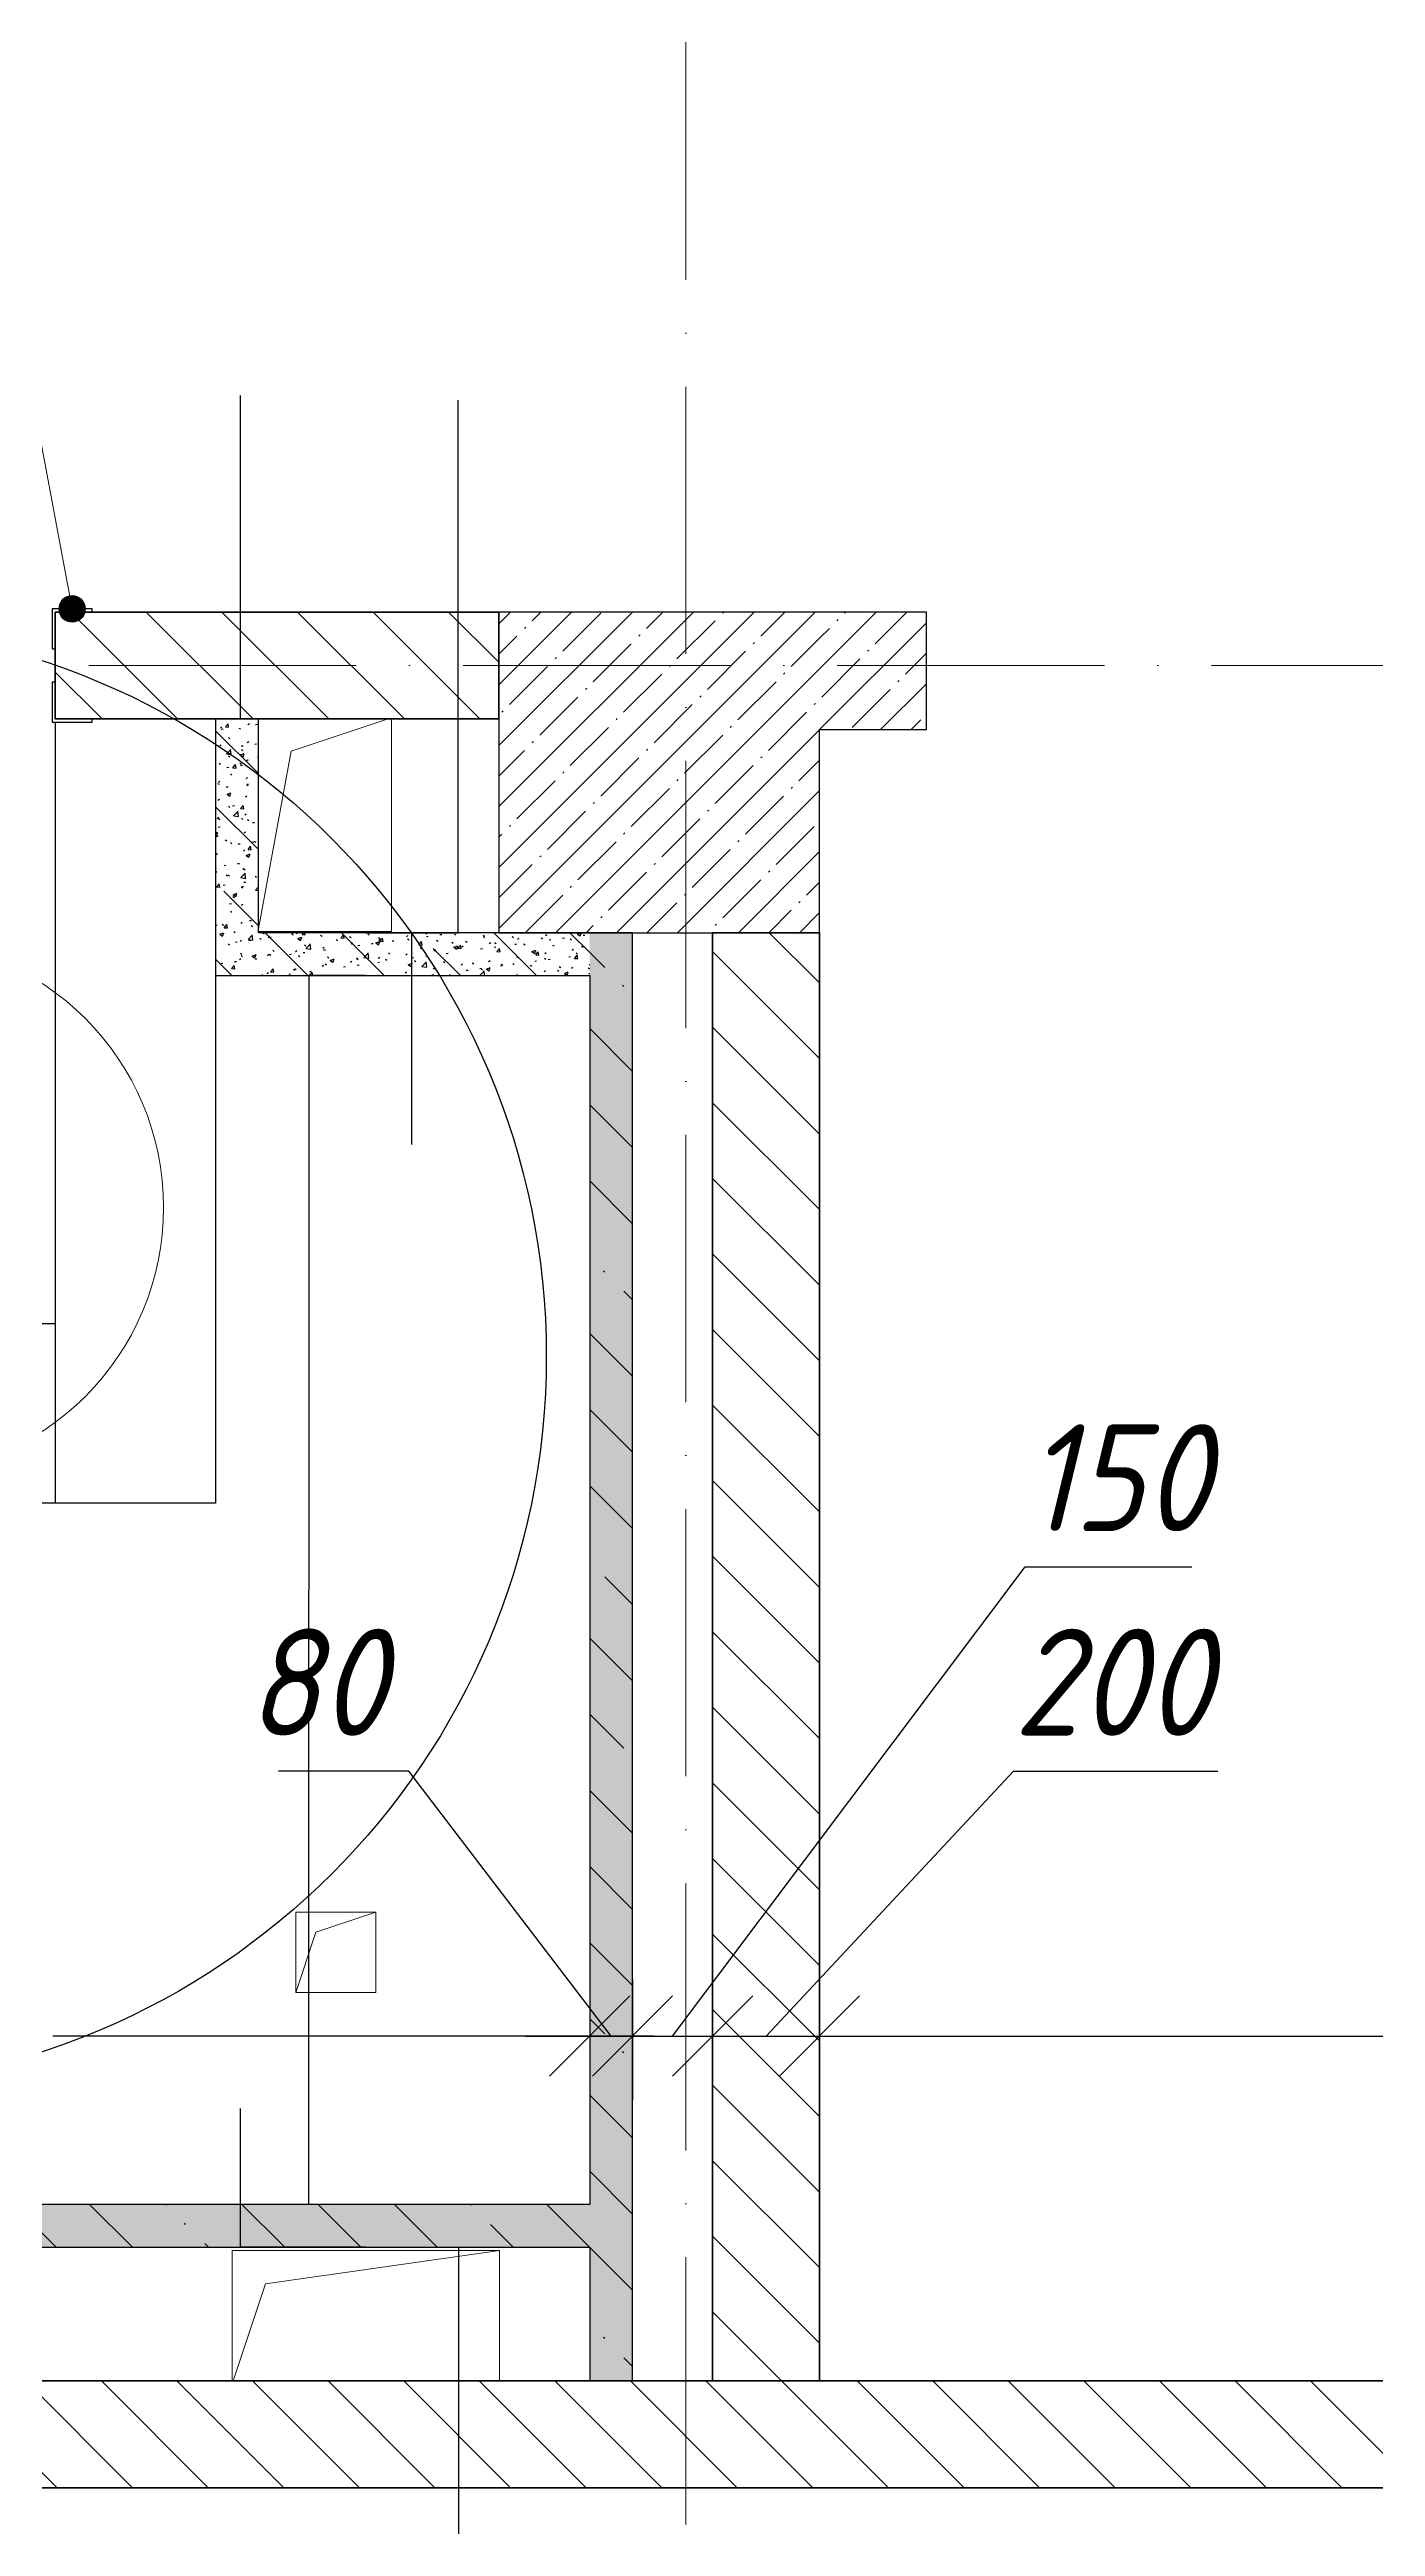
# Model space of a CAD drawing. Header units: millimetres. Extents: x 12986 to 523328, y -9759 to 30092.
# Drawn here: x 77816 to 80297, y 4318 to 8953 of the extents above; entities that cross this region are included whole.
import ezdxf

# ---------------------------------------------------------------- set-up
doc = ezdxf.new("R2010")
doc.units = ezdxf.units.MM
doc.linetypes.add('50_200_ШТРИХ_1Т_ш5_п1_п1_', pattern=[700, 500, -100, 0, -100])
for name, color, linetype, lineweight in [('0) ПГП', 1, 'Continuous', 30), ('2) Расчет', 1, 'Continuous', 30), ('5) Блок ячеистый', 160, 'Continuous', 60), ('A-ANNO-DIMS', 7, 'Continuous', 9), ('A-AREA-IDEN', 7, 'Continuous', 9), ('A-FLOR', 7, 'Continuous', 9), ('A-GENM', 7, 'Continuous', 9), ('A-GENM-1', 7, 'Continuous', 25), ('A-GENM-IDEN', 7, 'Continuous', 9), ('A-WALL-1', 7, 'Continuous', 25), ('A-WALL-PATT-1', 7, 'Continuous', 5), ('S-COLS-1', 7, 'Continuous', 5), ('S-COLS-2', 7, 'Continuous', 25), ('Оси-2', 7, '50_200_ШТРИХ_1Т_ш5_п1_п1_', 9)]:
    doc.layers.add(name, color=color, linetype=linetype, lineweight=lineweight)
doc.layers.add('0)Допникки кружки', color=7, linetype='Continuous', plot=False)
doc.layers.add('A-WALL-2', color=7, linetype='Continuous', lineweight=13, true_color=0x000000)
doc.layers.add('A-WALL-9', color=7, linetype='Continuous', lineweight=5, true_color=0x0070df)
doc.styles.add('ISOCPEUR_I_3', font='isocpeui.ttf', dxfattribs={"width": 0.9, "height": 200})
doc.dimstyles.new('ISO-2_0_0_9К_СРЕДНИЙ_1', dxfattribs={"dimscale": 304.8, "dimtxt": 199.196235, "dimasz": 0.492126, "dimexe": 0.393701, "dimexo": 0, "dimgap": 0, "dimtad": 1, "dimdec": 0, "dimzin": 0, "dimdsep": 46, "dimtxsty": 'ISOCPEUR_I_3', "dimblk1": 'OBLIQUE', "dimblk2": 'OBLIQUE', "dimsah": 1, "dimcen": 0.09, "dimdle": 0.393701, "dimazin": 0, "dimtfac": 1, "dimtdec": 4, "dimtix": 1, "dimtmove": 2, "dimatfit": 3, "dimfxl": 1, "dimtvp": 1, "dimtolj": 1, "dimtzin": 0, "dimarcsym": 2})
doc.dimstyles.new('ISO-2_0_0_9К_СРЕДНИЙ_6', dxfattribs={"dimscale": 304.8, "dimtxt": 199.196235, "dimasz": 0.492126, "dimexe": 0.393701, "dimexo": 0, "dimgap": 0, "dimtad": 1, "dimdec": 0, "dimzin": 0, "dimdsep": 46, "dimtxsty": 'ISOCPEUR_I_3', "dimblk1": 'OBLIQUE', "dimblk2": 'OBLIQUE', "dimsah": 1, "dimcen": 0.09, "dimdle": 0.393701, "dimazin": 0, "dimtfac": 1, "dimtdec": 4, "dimtix": 1, "dimtmove": 1, "dimatfit": 3, "dimfxl": 1, "dimtvp": 1, "dimtolj": 1, "dimtzin": 0, "dimarcsym": 2})
doc.dimstyles.new('ISO-2_0_0_9К_СРЕДНИЙ_7', dxfattribs={"dimscale": 304.8, "dimtxt": 199.196235, "dimasz": 0.492126, "dimexe": 0.393701, "dimexo": 0, "dimgap": 0, "dimtad": 1, "dimdec": 0, "dimzin": 0, "dimdsep": 46, "dimtxsty": 'ISOCPEUR_I_3', "dimblk1": 'OBLIQUE', "dimblk2": 'OBLIQUE', "dimsah": 1, "dimcen": 0.09, "dimdle": 0.393701, "dimazin": 0, "dimtfac": 1, "dimtdec": 4, "dimtix": 1, "dimtmove": 0, "dimatfit": 3, "dimfxl": 1, "dimtvp": 1, "dimtolj": 1, "dimtzin": 0, "dimarcsym": 2})
doc.dimstyles.get("Standard").update_dxf_attribs({"dimtxt": 0.18, "dimasz": 0.18, "dimexe": 0.18, "dimexo": 0.0625, "dimgap": 0.09, "dimtad": 0, "dimtih": 1, "dimtoh": 1, "dimdec": 4, "dimzin": 0, "dimdsep": 46, "dimtxsty": 'Standard', "dimcen": 0.09, "dimadec": 0, "dimazin": 0, "dimtfac": 1, "dimtdec": 4, "dimtofl": 0, "dimtmove": 0, "dimatfit": 3, "dimfxl": 1, "dimtolj": 1, "dimtzin": 0, "dimarcsym": 0})
pattern_1 = [(135, (61996.89, 0), (-70.7107, -70.7107), [])]
pattern_2 = [(50, (61996.893, 0), (72.87376, -6.37607), [7.62, -83.82]), (355, (61996.89, 0), (-14.097, 76.42244), [6.096, -67.056]), (100.451, (62002.966, -0.53), (58.77696, 70.04687), [6.476, -71.236]), (46.184, (61996.89, 20.32), (108.4314, -16.81745), [11.43, -125.73]), (96.636, (62005.93, 18.92), (94.961, 98.9709), [9.714, -106.854]), (351.184, (61996.89, 20.32), (94.9623, 98.9702), [9.144, -100.584]), (21, (62007.053, 15.24), (60.64565, -40.90654), [7.62, -83.82]), (326, (62007.05, 15.24), (24.72083, 73.67493), [6.096, -67.056]), (71.451, (62012.11, 11.83), (85.3669, 32.76874), [6.476, -71.236]), (37.5, (61996.893, 0), (1.235525, 33.822432), [3.353, -62.89, 3.353, -64.719, -67.31]), (37.5, (61996.893, 0), (1.235525, 33.822432), [-134.315, 3.353, -63.957]), (7.5, (61996.893, 0), (26.728146, 40.07255), [3.353, -35.458, 3.353, -61.366, -25.654]), (7.5, (61996.893, 0), (26.728146, 40.07255), [-103.53, 3.353, -22.301]), (327.5, (61974.236, 0), (54.236318, -2.292117), [3.353, -22.047, 3.353, -75.895, -105.156]), (327.5, (61974.236, 0), (54.236318, -2.292117), [-104.648, 3.353, -101.803]), (317.5, (61964.076, 0), (59.25158, 10.17014), [3.353, -29.667, 3.353, -49.276, -74.676]), (317.5, (61964.076, 0), (59.25158, 10.17014), [-85.649, 3.353, -71.323])]
pattern_3 = [(135, (61996.9, 0), (-142.5612, -142.5612), []), (135, (62139.46, 0), (-142.5612, -142.5612), [252.016, -50.403, 3.353, -47.05])]
pattern_4 = [(45, (61996.89, 0), (-57.02463, 57.02463), []), (45, (62053.92, 0), (-57.02463, 57.02463), [100.806, -20.161, 3.353, -16.808])]

# ---------------------------------------------------------------- blocks, each defined once
blk = doc.blocks.new('AR_Отверстие прямоугольное _в плите_ - AR_Отверстие прямоугольное _в плите_-V42-АР1_Кладочный план 1 этажа')
at = {"layer": 'A-GENM'}
for p, q in [((250, 125), (-250, 125)), ((-250, 125), (-250, -119)), ((-187.5, 62.5), (250, 125)), ((250, -119), (250, 125)), ((-248, -119), (-187.5, 62.5))]:
    blk.add_line(p, q, dxfattribs=at)
blk = doc.blocks.new('AR_Отверстие прямоугольное _в плите_ - AR_Отверстие прямоугольное _в плите_-24438805-АР1_Кладочный план 1 этажа')
at = {"layer": 'A-GENM'}
for p, q in [((-62.5, 137.5), (119, 198)), ((125, -200), (125, 198)), ((-124, -194.6), (-62.5, 137.5)), ((-124, -200), (125, -200))]:
    blk.add_line(p, q, dxfattribs=at)
blk = doc.blocks.new('AR_Отверстие прямоугольное _в плите_ - AR_Отверстие прямоугольное _в плите_-24439360-АР1_Кладочный план 1 этажа')
at = {"layer": 'A-GENM'}
for p, q in [((75, 75), (-75, 75)), ((-75, 75), (-75, -75)), ((-37.5, 37.5), (75, 75)), ((75, -75), (75, 75)), ((-75, -75), (-37.5, 37.5)), ((-75, -75), (75, -75))]:
    blk.add_line(p, q, dxfattribs=at)
blk = doc.blocks.new('Фахверк_СКБ_Уголок - Ф-14_200х4010 h _потолок _3_880_-26977327-АР1_Кладочный план 1 этажа')
at = {"layer": 'A-GENM-1'}
for p, q in [((200, 156), (125, 156)), ((125, 156), (125, 81)), ((131, 81), (131, 150)), ((131, 150), (200, 150)), ((200, 150), (200, 156)), ((125, 81), (131, 81)), ((131, 19), (125, 19)), ((125, 19), (125, -56)), ((131, -50), (131, 19)), ((125, -56), (200, -56)), ((200, -50), (131, -50)), ((200, -56), (200, -50))]:
    blk.add_line(p, q, dxfattribs=at)
blk = doc.blocks.new('DIMBLOCK100-АР1_Кладочный план 1 этажа')
at = {"layer": 'A-ANNO-DIMS', "color": 0, "lineweight": -2, "transparency": 16777216}
for p, q in [((76726.9, 7699.9), (76726.9, 6568.1)), ((77826.9, 7691.9), (77826.9, 6568.1)), ((76727.1, 6568.3), (77276.2, 6568.3)), ((77826.7, 6568.3), (77277.6, 6568.3))]:
    blk.add_line(p, q, dxfattribs=at)
at = {"layer": 'A-ANNO-DIMS', "color": 0, "transparency": 16777216}
for points in [[(76727.1, 6568.3), (76727.1, 6568.2), (76726.9, 6568.3)], [(77826.7, 6568.3), (77826.7, 6568.2), (77826.9, 6568.3)]]:
    blk.add_solid(points, dxfattribs=at)
at = {"layer": 'Defpoints', "color": 0, "transparency": 16777216}
for p in [(76726.9, 7700), (77826.9, 7692), (77826.9, 6568.3)]:
    blk.add_point(p, dxfattribs=at)
at = {"layer": 'A-ANNO-DIMS', "color": 0, "transparency": 16777216, "insert": (77276.9, 6568.3), "char_height": 0.18, "width": 514.846, "attachment_point": 5}
blk.add_mtext('\\A1;1100.0000', dxfattribs=at)
blk = doc.blocks.new('DIMBLOCK101-АР1_Кладочный план 1 этажа')
at = {"layer": 'A-ANNO-DIMS', "color": 0, "lineweight": -2, "transparency": 16777216}
for p, q in [((77826.9, 7691.9), (77826.9, 6232.2)), ((78126.9, 7219.9), (78126.9, 6232.2)), ((77826.9, 6232.4), (77673.9, 6232.4)), ((78126.7, 6232.4), (77827.1, 6232.4))]:
    blk.add_line(p, q, dxfattribs=at)
at = {"layer": 'A-ANNO-DIMS', "color": 0, "transparency": 16777216}
for points in [[(77827.1, 6232.4), (77827.1, 6232.3), (77826.9, 6232.4)], [(78126.7, 6232.4), (78126.7, 6232.3), (78126.9, 6232.4)]]:
    blk.add_solid(points, dxfattribs=at)
at = {"layer": 'Defpoints', "color": 0, "transparency": 16777216}
for p in [(77826.9, 7692), (78126.9, 7220), (78126.9, 6232.4)]:
    blk.add_point(p, dxfattribs=at)
at = {"layer": 'A-ANNO-DIMS', "color": 0, "transparency": 16777216, "insert": (77445.8, 6232.5), "char_height": 0.18, "width": 455.087, "attachment_point": 1, "line_spacing_factor": 1.149209}
blk.add_mtext('\\A1;300.0000', dxfattribs=at)
blk = doc.blocks.new('DIMBLOCK114-АР1_Кладочный план 1 этажа')
at = {"layer": 'A-ANNO-DIMS', "color": 0, "lineweight": -2, "transparency": 16777216}
for p, q in [((78173.2, 7900), (78173.2, 8305.5)), ((78173.2, 8305.5), (78173.4, 8305.5)), ((78451.8, 7900), (78173, 7900)), ((78173.2, 7700.2), (78173.2, 7899.8)), ((78451.8, 7700), (78173, 7700))]:
    blk.add_line(p, q, dxfattribs=at)
at = {"layer": 'A-ANNO-DIMS', "color": 0, "transparency": 16777216}
for points in [[(78173.1, 7899.8), (78173.2, 7899.8), (78173.2, 7900)], [(78173.1, 7700.2), (78173.2, 7700.2), (78173.2, 7700)]]:
    blk.add_solid(points, dxfattribs=at)
at = {"layer": 'Defpoints', "color": 0, "transparency": 16777216}
for p in [(78451.9, 7900), (78173.2, 7700), (78451.9, 7700)]:
    blk.add_point(p, dxfattribs=at)
at = {"layer": 'A-ANNO-DIMS', "color": 0, "transparency": 16777216, "insert": (78173.4, 8078), "char_height": 0.18, "width": 455.087, "attachment_point": 1, "rotation": 90, "line_spacing_factor": 1.149209}
blk.add_mtext('\\A1;200.0000', dxfattribs=at)
blk = doc.blocks.new('DIMBLOCK115-АР1_Кладочный план 1 этажа')
at = {"layer": 'A-ANNO-DIMS', "color": 0, "lineweight": -2, "transparency": 16777216}
for p, q in [((78580.8, 7700), (78580.8, 8296.3)), ((78580.8, 8296.3), (78581, 8296.3)), ((78451.9, 7700), (78581, 7700)), ((78580.8, 7300.2), (78580.8, 7699.8)), ((78407.7, 7300), (78581, 7300))]:
    blk.add_line(p, q, dxfattribs=at)
at = {"layer": 'A-ANNO-DIMS', "color": 0, "transparency": 16777216}
for points in [[(78580.8, 7699.8), (78580.9, 7699.8), (78580.8, 7700)], [(78580.8, 7300.2), (78580.9, 7300.2), (78580.8, 7300)]]:
    blk.add_solid(points, dxfattribs=at)
at = {"layer": 'Defpoints', "color": 0, "transparency": 16777216}
for p in [(78451.9, 7700), (78407.6, 7300), (78580.8, 7300)]:
    blk.add_point(p, dxfattribs=at)
at = {"layer": 'A-ANNO-DIMS', "color": 0, "transparency": 16777216, "insert": (78581.1, 8059.6), "char_height": 0.18, "width": 473.474, "attachment_point": 1, "rotation": 90, "line_spacing_factor": 1.149209}
blk.add_mtext('\\A1;400.0000', dxfattribs=at)
blk = doc.blocks.new('DIMBLOCK116-АР1_Кладочный план 1 этажа')
at = {"layer": 'A-ANNO-DIMS', "color": 0, "lineweight": -2, "transparency": 16777216}
for p, q in [((78407.7, 7300), (78493.9, 7300)), ((78493.7, 7299.8), (78493.7, 7220.2)), ((78407.7, 7220), (78493.9, 7220)), ((78493.7, 7220), (78493.7, 6903.8)), ((78493.7, 6903.8), (78493.5, 6903.8))]:
    blk.add_line(p, q, dxfattribs=at)
at = {"layer": 'A-ANNO-DIMS', "color": 0, "transparency": 16777216}
for points in [[(78493.7, 7299.8), (78493.7, 7299.8), (78493.7, 7300)], [(78493.7, 7220.2), (78493.7, 7220.2), (78493.7, 7220)]]:
    blk.add_solid(points, dxfattribs=at)
at = {"layer": 'Defpoints', "color": 0, "transparency": 16777216}
for p in [(78407.6, 7300), (78407.6, 7220), (78493.7, 7220)]:
    blk.add_point(p, dxfattribs=at)
at = {"layer": 'A-ANNO-DIMS', "color": 0, "transparency": 16777216, "insert": (78493.2, 6752.1), "char_height": 0.18, "width": 303.391, "attachment_point": 1, "rotation": 90, "line_spacing_factor": 1.149209}
blk.add_mtext('\\A1;80.0000', dxfattribs=at)
blk = doc.blocks.new('DIMBLOCK117-АР1_Кладочный план 1 этажа')
at = {"layer": 'A-ANNO-DIMS', "color": 0, "lineweight": -2, "transparency": 16777216}
for p, q in [((78407.5, 7220), (78301.3, 7220)), ((78301.5, 7219.8), (78301.5, 6070.2)), ((78301.5, 4920.2), (78301.5, 6069.8)), ((78407.5, 4920), (78301.3, 4920))]:
    blk.add_line(p, q, dxfattribs=at)
at = {"layer": 'A-ANNO-DIMS', "color": 0, "transparency": 16777216}
for points in [[(78301.5, 7219.8), (78301.6, 7219.8), (78301.5, 7220)], [(78301.5, 4920.2), (78301.6, 4920.2), (78301.5, 4920)]]:
    blk.add_solid(points, dxfattribs=at)
at = {"layer": 'Defpoints', "color": 0, "transparency": 16777216}
for p in [(78407.6, 7220), (78301.5, 4920), (78407.6, 4920)]:
    blk.add_point(p, dxfattribs=at)
at = {"layer": 'A-ANNO-DIMS', "color": 0, "transparency": 16777216, "insert": (78301.5, 6070), "char_height": 0.18, "width": 606.782, "attachment_point": 5}
blk.add_mtext('\\A1;2300.0000', dxfattribs=at)
blk = doc.blocks.new('DIMBLOCK118-АР1_Кладочный план 1 этажа')
at = {"layer": 'A-ANNO-DIMS', "color": 0, "lineweight": -2, "transparency": 16777216}
for p, q in [((78173.2, 4920), (78173.2, 5099.6)), ((78173.2, 5099.6), (78173.4, 5099.6)), ((78407.5, 4920), (78173, 4920)), ((78173.2, 4840.2), (78173.2, 4919.8)), ((78407.5, 4840), (78173, 4840))]:
    blk.add_line(p, q, dxfattribs=at)
at = {"layer": 'A-ANNO-DIMS', "color": 0, "transparency": 16777216}
for points in [[(78173.1, 4919.8), (78173.2, 4919.8), (78173.2, 4920)], [(78173.1, 4840.2), (78173.2, 4840.2), (78173.2, 4840)]]:
    blk.add_solid(points, dxfattribs=at)
at = {"layer": 'Defpoints', "color": 0, "transparency": 16777216}
for p in [(78407.6, 4920), (78173.2, 4840), (78407.6, 4840)]:
    blk.add_point(p, dxfattribs=at)
at = {"layer": 'A-ANNO-DIMS', "color": 0, "transparency": 16777216, "insert": (78173.4, 4947.9), "char_height": 0.18, "width": 303.391, "attachment_point": 1, "rotation": 90, "line_spacing_factor": 1.149209}
blk.add_mtext('\\A1;80.0000', dxfattribs=at)
blk = doc.blocks.new('DIMBLOCK119-АР1_Кладочный план 1 этажа')
at = {"layer": 'A-ANNO-DIMS', "color": 0, "lineweight": -2, "transparency": 16777216}
for p, q in [((78407.7, 4840), (78581.8, 4840)), ((78581.6, 4839.8), (78581.6, 4590.2)), ((78407.7, 4590), (78581.8, 4590)), ((78581.6, 4590), (78581.6, 4108.6)), ((78581.6, 4108.6), (78581.4, 4108.6))]:
    blk.add_line(p, q, dxfattribs=at)
at = {"layer": 'A-ANNO-DIMS', "color": 0, "transparency": 16777216}
for points in [[(78581.6, 4839.8), (78581.6, 4839.8), (78581.6, 4840)], [(78581.6, 4590.2), (78581.6, 4590.2), (78581.6, 4590)]]:
    blk.add_solid(points, dxfattribs=at)
at = {"layer": 'Defpoints', "color": 0, "transparency": 16777216}
for p in [(78407.6, 4840), (78407.6, 4590), (78581.6, 4590)]:
    blk.add_point(p, dxfattribs=at)
at = {"layer": 'A-ANNO-DIMS', "color": 0, "transparency": 16777216, "insert": (78581.1, 3881.1), "char_height": 0.18, "width": 455.087, "attachment_point": 1, "rotation": 90, "line_spacing_factor": 1.149209}
blk.add_mtext('\\A1;250.0000', dxfattribs=at)
blk = doc.blocks.new('_Oblique')
at = {"color": 0, "linetype": 'ByBlock', "lineweight": -2}
blk.add_line((-0.5, -0.5), (0.5, 0.5), dxfattribs=at)
blk = doc.blocks.new('DIMBLOCK726-АР1_Кладочный план 1 этажа')
at = {"layer": 'A-ANNO-DIMS', "color": 0, "lineweight": -2, "transparency": 16777216}
for p, q in [((76576.9, 5341.4), (76576.9, 5115.3)), ((78826.9, 5341.4), (78826.9, 5115.3)), ((76456.9, 5235.3), (77309.5, 5235.3)), ((78946.9, 5235.3), (77822.4, 5235.3))]:
    blk.add_line(p, q, dxfattribs=at)
at = {"layer": 'Defpoints', "color": 0, "transparency": 16777216}
for p in [(76576.9, 5341.4), (78826.9, 5341.4), (78826.9, 5235.3)]:
    blk.add_point(p, dxfattribs=at)
at = {"layer": 'A-ANNO-DIMS', "color": 0, "lineweight": -2, "transparency": 16777216, "xscale": 150, "yscale": 150, "zscale": 150, "rotation": 180}
blk.add_blockref('_Oblique', (76576.9, 5235.3), dxfattribs=at)
at = {"layer": 'A-ANNO-DIMS', "color": 0, "lineweight": -2, "transparency": 16777216, "xscale": 150, "yscale": 150, "zscale": 150}
blk.add_blockref('_Oblique', (78826.9, 5235.3), dxfattribs=at)
at = {"layer": 'A-ANNO-DIMS', "color": 0, "transparency": 16777216, "insert": (77262.5, 5496.6), "char_height": 200, "width": 606.782, "attachment_point": 1, "line_spacing_factor": 1.149209, "style": 'ISOCPEUR_I_3'}
blk.add_mtext('\\A1;2250', dxfattribs=at)
blk = doc.blocks.new('DIMBLOCK727-АР1_Кладочный план 1 этажа')
at = {"layer": 'A-ANNO-DIMS', "color": 0, "lineweight": -2, "transparency": 16777216}
for p, q in [((78488.5, 5730.7), (78244.7, 5730.7)), ((78866.9, 5235.3), (78488.5, 5730.7)), ((78826.9, 5341.4), (78826.9, 5115.3)), ((78906.9, 5341.4), (78906.9, 5115.3)), ((78706.9, 5235.3), (79026.9, 5235.3))]:
    blk.add_line(p, q, dxfattribs=at)
at = {"layer": 'Defpoints', "color": 0, "transparency": 16777216}
for p in [(78826.9, 5341.4), (78906.9, 5341.4), (78906.9, 5235.3)]:
    blk.add_point(p, dxfattribs=at)
at = {"layer": 'A-ANNO-DIMS', "color": 0, "lineweight": -2, "transparency": 16777216, "xscale": 150, "yscale": 150, "zscale": 150, "rotation": 180}
blk.add_blockref('_Oblique', (78826.9, 5235.3), dxfattribs=at)
at = {"layer": 'A-ANNO-DIMS', "color": 0, "lineweight": -2, "transparency": 16777216, "xscale": 150, "yscale": 150, "zscale": 150}
blk.add_blockref('_Oblique', (78906.9, 5235.3), dxfattribs=at)
at = {"layer": 'A-ANNO-DIMS', "color": 0, "transparency": 16777216, "insert": (78185.1, 5997.4), "char_height": 200, "width": 303.391, "attachment_point": 1, "line_spacing_factor": 1.149209, "style": 'ISOCPEUR_I_3'}
blk.add_mtext('\\A1;80', dxfattribs=at)
blk = doc.blocks.new('DIMBLOCK728-АР1_Кладочный план 1 этажа')
at = {"layer": 'A-ANNO-DIMS', "color": 0, "lineweight": -2, "transparency": 16777216}
for p, q in [((78981.9, 5235.3), (79641.7, 6113.4)), ((79641.7, 6113.4), (79953.5, 6113.4)), ((78906.9, 5341.4), (78906.9, 5115.3)), ((79056.9, 5341.4), (79056.9, 5115.3)), ((78786.9, 5235.3), (79176.9, 5235.3))]:
    blk.add_line(p, q, dxfattribs=at)
at = {"layer": 'Defpoints', "color": 0, "transparency": 16777216}
for p in [(78906.9, 5341.4), (79056.9, 5341.4), (79056.9, 5235.3)]:
    blk.add_point(p, dxfattribs=at)
at = {"layer": 'A-ANNO-DIMS', "color": 0, "lineweight": -2, "transparency": 16777216, "xscale": 150, "yscale": 150, "zscale": 150, "rotation": 180}
blk.add_blockref('_Oblique', (78906.9, 5235.3), dxfattribs=at)
at = {"layer": 'A-ANNO-DIMS', "color": 0, "lineweight": -2, "transparency": 16777216, "xscale": 150, "yscale": 150, "zscale": 150}
blk.add_blockref('_Oblique', (79056.9, 5235.3), dxfattribs=at)
at = {"layer": 'A-ANNO-DIMS', "color": 0, "transparency": 16777216, "insert": (79641.7, 6380.1), "char_height": 200, "width": 409.118, "attachment_point": 1, "line_spacing_factor": 1.149209, "style": 'ISOCPEUR_I_3'}
blk.add_mtext('\\A1;150', dxfattribs=at)
blk = doc.blocks.new('DIMBLOCK729-АР1_Кладочный план 1 этажа')
at = {"layer": 'A-ANNO-DIMS', "color": 0, "lineweight": -2, "transparency": 16777216}
for p, q in [((79156.9, 5235.3), (79619.9, 5730.7)), ((79619.9, 5730.7), (80002.2, 5730.7)), ((79056.9, 5341.4), (79056.9, 5115.3)), ((79256.9, 5341.4), (79256.9, 5115.3)), ((78936.9, 5235.3), (79376.9, 5235.3))]:
    blk.add_line(p, q, dxfattribs=at)
at = {"layer": 'Defpoints', "color": 0, "transparency": 16777216}
for p in [(79056.9, 5341.4), (79256.9, 5341.4), (79256.9, 5235.3)]:
    blk.add_point(p, dxfattribs=at)
at = {"layer": 'A-ANNO-DIMS', "color": 0, "lineweight": -2, "transparency": 16777216, "xscale": 150, "yscale": 150, "zscale": 150, "rotation": 180}
blk.add_blockref('_Oblique', (79056.9, 5235.3), dxfattribs=at)
at = {"layer": 'A-ANNO-DIMS', "color": 0, "lineweight": -2, "transparency": 16777216, "xscale": 150, "yscale": 150, "zscale": 150}
blk.add_blockref('_Oblique', (79256.9, 5235.3), dxfattribs=at)
at = {"layer": 'A-ANNO-DIMS', "color": 0, "transparency": 16777216, "insert": (79619.9, 5997.4), "char_height": 200, "width": 455.087, "attachment_point": 1, "line_spacing_factor": 1.149209, "style": 'ISOCPEUR_I_3'}
blk.add_mtext('\\A1;200', dxfattribs=at)
blk = doc.blocks.new('DIMBLOCK730-АР1_Кладочный план 1 этажа')
at = {"layer": 'A-ANNO-DIMS', "color": 0, "lineweight": -2, "transparency": 16777216}
for p, q in [((79256.9, 5341.4), (79256.9, 5115.3)), ((82506.9, 5341.4), (82506.9, 5115.3)), ((79136.9, 5235.3), (82626.9, 5235.3))]:
    blk.add_line(p, q, dxfattribs=at)
at = {"layer": 'Defpoints', "color": 0, "transparency": 16777216}
for p in [(79256.9, 5341.4), (82506.9, 5341.4), (82506.9, 5235.3)]:
    blk.add_point(p, dxfattribs=at)
at = {"layer": 'A-ANNO-DIMS', "color": 0, "lineweight": -2, "transparency": 16777216, "xscale": 150, "yscale": 150, "zscale": 150, "rotation": 180}
blk.add_blockref('_Oblique', (79256.9, 5235.3), dxfattribs=at)
at = {"layer": 'A-ANNO-DIMS', "color": 0, "lineweight": -2, "transparency": 16777216, "xscale": 150, "yscale": 150, "zscale": 150}
blk.add_blockref('_Oblique', (82506.9, 5235.3), dxfattribs=at)
at = {"layer": 'A-ANNO-DIMS', "color": 0, "transparency": 16777216, "insert": (80881.9, 5335.3), "char_height": 200, "width": 606.782, "attachment_point": 5, "style": 'ISOCPEUR_I_3'}
blk.add_mtext('\\A1;3250', dxfattribs=at)
blk = doc.blocks.new('Марка_Помещения - Номер-25198446-Объем проектирования 1 этажа')
at = {"layer": 'A-AREA-IDEN'}
for start, end in [(360, 180), (180, 360)]:
    blk.add_arc((0, 0), 2.5, start, end, dxfattribs=at)

msp = doc.modelspace()

# ---------------------------------------------------------------- hatches: boundary and pattern name
at = {"layer": '0) ПГП'}
h = msp.add_hatch(dxfattribs=at)
h.set_pattern_fill('FP_16', color=256, style=0, pattern_type=2)
h.set_pattern_definition(pattern_2)
h.paths.add_polyline_path([(78206.89325, 7220.00001), (78206.89325, 7700.00001), (78126.89325, 7700.00001), (78126.89325, 7220.00001)], flags=0)
h = msp.add_hatch(dxfattribs=at)
h.set_pattern_fill('FP_17', color=256, style=0, pattern_type=2)
h.set_pattern_definition(pattern_3)
h.paths.add_polyline_path([(78206.89325, 7220.00001), (78206.89325, 7700.00001), (78126.89325, 7700.00001), (78126.89325, 7220.00001)], flags=0)
h = msp.add_hatch(dxfattribs=at)
h.set_pattern_fill('FP_16', color=256, style=0, pattern_type=2)
h.set_pattern_definition(pattern_2)
h.paths.add_polyline_path([(78826.93923, 7220.00001), (78826.93923, 7300.00001), (78206.89325, 7300.00001), (78206.89325, 7220.00001)], flags=0)
h = msp.add_hatch(dxfattribs=at)
h.set_pattern_fill('FP_17', color=256, style=0, pattern_type=2)
h.set_pattern_definition(pattern_3)
h.paths.add_polyline_path([(78826.93923, 7220.00001), (78826.93923, 7300.00001), (78206.89325, 7300.00001), (78206.89325, 7220.00001)], flags=0)
h = msp.add_hatch(dxfattribs=at)
h.set_pattern_fill('FP_16', color=256, style=0, pattern_type=2)
h.set_pattern_definition(pattern_2)
h.paths.add_polyline_path([(78906.93923, 4590.00001), (78906.93923, 7300.00001), (78826.93923, 7300.00001), (78826.93923, 4590.00001)], flags=0)
h = msp.add_hatch(dxfattribs=at)
h.set_pattern_fill('FP_17', color=256, style=0, pattern_type=2)
h.set_pattern_definition(pattern_3)
h.paths.add_polyline_path([(78906.93923, 4590.00001), (78906.93923, 7300.00001), (78826.93923, 7300.00001), (78826.93923, 4590.00001)], flags=0)
h = msp.add_hatch(dxfattribs=at)
h.set_pattern_fill('FP_16', color=256, style=0, pattern_type=2)
h.set_pattern_definition(pattern_2)
h.paths.add_polyline_path([(78826.93923, 4840.00001), (78826.93923, 4920.00001), (76576.89332, 4920.00001), (76576.89332, 4840.00001), (77841.80547, 4840.00001)], flags=0)
h = msp.add_hatch(dxfattribs=at)
h.set_pattern_fill('FP_17', color=256, style=0, pattern_type=2)
h.set_pattern_definition(pattern_3)
h.paths.add_polyline_path([(78826.93923, 4840.00001), (78826.93923, 4920.00001), (76576.89332, 4920.00001), (76576.89332, 4840.00001), (77841.80547, 4840.00001)], flags=0)
at = {"layer": '5) Блок ячеистый'}
h = msp.add_hatch(dxfattribs=at)
h.set_pattern_fill('FP_3', color=256, style=0, pattern_type=2)
h.set_pattern_definition(pattern_1)
h.paths.add_polyline_path([(78206.89325, 7700.00001), (78656.89325, 7700.00001), (78656.89325, 7900.00001), (77826.89325, 7900.00001), (77826.89325, 7700.00001), (78126.89325, 7700.00001)], flags=0)
h.paths.add_polyline_path([(76726.89325, 7700.00001), (76726.89325, 7900.00001), (76376.89325, 7900.00001), (76376.89325, 7700.00001), (76657.89325, 7700.00001)], flags=0)
h = msp.add_hatch(dxfattribs=at)
h.set_pattern_fill('FP_3', color=256, style=0, pattern_type=2)
h.set_pattern_definition(pattern_1)
h.paths.add_polyline_path([(79056.89325, 4590.00001), (79256.89325, 4590.00001), (79256.89325, 7300.00001), (79056.89325, 7300.00001), (79056.89325, 6570.97023)], flags=0)
h = msp.add_hatch(dxfattribs=at)
h.set_pattern_fill('FP_3', color=256, style=0, pattern_type=2)
h.set_pattern_definition(pattern_1)
h.paths.add_polyline_path([(82506.89332, 4390.00001), (82506.89332, 4590.00001), (76376.89332, 4590.00001), (76376.89332, 4390.00001), (77841.80547, 4390.00001)], flags=0)
at = {"layer": 'A-GENM-IDEN'}
h = msp.add_hatch(color=256, dxfattribs=at)
edge = h.paths.add_edge_path(flags=0)
edge.add_arc((77858.39325, 7906.00001), 25, 0, 360)
at = {"layer": 'A-WALL-PATT-1'}
h = msp.add_hatch(dxfattribs=at)
h.set_pattern_fill('FP_1', color=256, style=0, pattern_type=2)
h.set_pattern_definition(pattern_4)
h.paths.add_polyline_path([(82706.89332, 7680.00001), (83906.89326, 7680.00001), (83906.89326, 7900.00001), (80406.89325, 7900.00001), (80406.89325, 7680.00001), (82506.89332, 7680.00001)], flags=0)
h.paths.add_polyline_path([(79256.89325, 7680.00001), (79456.89325, 7680.00001), (79456.89325, 7900.00001), (79256.89325, 7900.00001)], flags=0)
at = {"layer": 'S-COLS-1'}
h = msp.add_hatch(dxfattribs=at)
h.set_pattern_fill('FP_1', color=256, style=0, pattern_type=2)
h.set_pattern_definition(pattern_4)
h.paths.add_polyline_path([(78656.89325, 7300.00001), (79256.89325, 7300.00001), (79256.89325, 7900.00001), (78656.89325, 7900.00001)], flags=0)

# ---------------------------------------------------------------- linework, layer by layer
at = {"layer": '0) ПГП'}
for p, q in [((78206.89325, 7300.00001), (78206.89325, 7700.00001)), ((78126.89325, 7220.00001), (78826.93923, 7220.00001)), ((78826.93923, 7220.00001), (78826.93923, 4920.00001)), ((76576.89332, 4840.00001), (78826.93923, 4840.00001)), ((78826.93923, 4840.00001), (78826.93923, 4590.00001))]:
    msp.add_line(p, q, dxfattribs=at)
at = {"layer": '0)Допникки кружки', "color": 6, "lineweight": 30}
msp.add_circle((77376.27888, 6507.38563), 1369.38563, dxfattribs=at)
at = {"layer": '2) Расчет'}
for p, q in [((78126.89325, 7700.00001), (78126.89325, 7220.00001)), ((78906.93923, 7300.00001), (78206.89325, 7300.00001)), ((78906.93923, 4590.00001), (78906.93923, 7300.00001)), ((78826.93923, 4920.00001), (76576.89332, 4920.00001))]:
    msp.add_line(p, q, dxfattribs=at)
at = {"layer": '5) Блок ячеистый'}
for p, q in [((78656.89325, 7900.00001), (77895.89325, 7900.00001)), ((78656.89325, 7700.00001), (78656.89325, 7900.00001)), ((77826.89325, 7831.00001), (77826.89325, 7769.00001)), ((77895.89325, 7700.00001), (78126.89325, 7700.00001)), ((78206.89325, 7700.00001), (78656.89325, 7700.00001)), ((79056.89325, 7300.00001), (79056.89325, 4590.00001)), ((79256.89325, 4590.00001), (79256.89325, 7300.00001)), ((78826.93923, 4590.00001), (76576.89332, 4590.00001)), ((79056.89325, 4590.00001), (78906.93923, 4590.00001)), ((82506.89332, 4590.00001), (79256.89325, 4590.00001)), ((76376.89332, 4390.00001), (82506.89332, 4390.00001))]:
    msp.add_line(p, q, dxfattribs=at)
for points in [[(77826.89325, 7900.00001), (78656.89325, 7900.00001), (78656.89325, 7700.00001), (77826.89325, 7700.00001)], [(79056.89325, 7300.00001), (79256.89325, 7300.00001), (79256.89325, 4590.00001), (79056.89325, 4590.00001)], [(82506.89332, 4390.00001), (76576.89332, 4390.00001), (76576.89332, 4590.00001), (82506.89332, 4590.00001)]]:
    msp.add_lwpolyline(points, close=True, dxfattribs=at)
at = {"layer": 'A-FLOR'}
for p, q in [((78455.89325, 7700.00001), (78455.89325, 7302.00001)), ((78455.89325, 7302.00001), (78206.89325, 7302.00001)), ((78276.89325, 5467.00001), (78426.89325, 5467.00001)), ((78276.89325, 5317.00001), (78276.89325, 5467.00001)), ((78426.89325, 5467.00001), (78426.89325, 5317.00001)), ((78426.89325, 5317.00001), (78276.89325, 5317.00001)), ((78157.89327, 4834.00001), (78657.89327, 4834.00001)), ((78157.89327, 4590.00001), (78157.89327, 4834.00001)), ((78657.89327, 4834.00001), (78657.89327, 4590.00001))]:
    msp.add_line(p, q, dxfattribs=at)
at = {"layer": 'A-GENM-IDEN'}
msp.add_line((77858.39325, 7906.00001), (77724.44745, 8622.87538), dxfattribs=at)
msp.add_circle((77858.39325, 7906.00001), 25, dxfattribs=at)
at = {"layer": 'A-WALL-1'}
for p, q in [((79456.89325, 7900.00001), (79256.89325, 7900.00001)), ((79456.89325, 7680.00001), (79456.89325, 7900.00001)), ((79256.89325, 7680.00001), (79456.89325, 7680.00001))]:
    msp.add_line(p, q, dxfattribs=at)
at = {"layer": 'A-WALL-2'}
msp.add_line((79256.89325, 7300.00001), (79056.89325, 7300.00001), dxfattribs=at)
at = {"layer": 'A-WALL-9'}
for p, q in [((78206.89325, 7700.00001), (78126.89325, 7700.00001)), ((78826.93923, 4590.00001), (78906.93923, 4590.00001))]:
    msp.add_line(p, q, dxfattribs=at)
at = {"layer": 'S-COLS-2'}
for p, q in [((79256.89325, 7900.00001), (78656.89325, 7900.00001)), ((78656.89325, 7900.00001), (78656.89325, 7300.00001)), ((79256.89325, 7300.00001), (79256.89325, 7680.00001)), ((78656.89325, 7300.00001), (79256.89325, 7300.00001))]:
    msp.add_line(p, q, dxfattribs=at)
at = {"layer": 'Оси-2'}
for p, q in [((79006.89325, -4080), (79006.89325, 28636.94316)), ((57586.89328, 7800), (187948.52131, 7800))]:
    msp.add_line(p, q, dxfattribs=at)

# ---------------------------------------------------------------- block references
at = {"layer": 'A-AREA-IDEN', "xscale": 199.9999999999999, "yscale": 199.9999999999999, "zscale": 199.9999999999999}
msp.add_blockref('Марка_Помещения - Номер-25198446-Объем проектирования 1 этажа', (77529.59518, 6785.84328), dxfattribs=at)
at = {"layer": 'A-GENM'}
for name, p in [('AR_Отверстие прямоугольное _в плите_ - AR_Отверстие прямоугольное _в плите_-24438805-АР1_Кладочный план 1 этажа', (78330.89325, 7502.00001)), ('AR_Отверстие прямоугольное _в плите_ - AR_Отверстие прямоугольное _в плите_-24439360-АР1_Кладочный план 1 этажа', (78351.89325, 5392.00001)), ('AR_Отверстие прямоугольное _в плите_ - AR_Отверстие прямоугольное _в плите_-V42-АР1_Кладочный план 1 этажа', (78407.89327, 4709.00001))]:
    msp.add_blockref(name, p, dxfattribs=at)
at = {"layer": 'A-GENM-1'}
msp.add_blockref('Фахверк_СКБ_Уголок - Ф-14_200х4010 h _потолок _3_880_-26977327-АР1_Кладочный план 1 этажа', (77695.89325, 7750.00001), dxfattribs=at)

# ---------------------------------------------------------------- dimensions: what is measured, and where the dimension line sits
at = {"layer": 'A-ANNO-DIMS'}
for base, p1, p2, picture, middle in [((78173.17444, 7700.00001), (78451.88024, 7900.00001), (78451.88024, 7700.00001), 'DIMBLOCK114-АР1_Кладочный план 1 этажа', (78173.56444, 8305.50461)), ((78580.83482, 7300.00001), (78451.88024, 7700.00001), (78407.58828, 7300.00001), 'DIMBLOCK115-АР1_Кладочный план 1 этажа', (78581.22482, 8296.32256)), ((78493.69565, 7220.00001), (78407.58828, 7300.00001), (78407.58828, 7220.00001), 'DIMBLOCK116-АР1_Кладочный план 1 этажа', (78493.30565, 6903.79742)), ((78173.17444, 4840.00001), (78407.58828, 4920.00001), (78407.58828, 4840.00001), 'DIMBLOCK118-АР1_Кладочный план 1 этажа', (78173.56444, 5099.55048)), ((78581.61482, 4590.00001), (78407.58828, 4840.00001), (78407.58828, 4590.00001), 'DIMBLOCK119-АР1_Кладочный план 1 этажа', (78581.22482, 4108.59535))]:
    dim = msp.add_linear_dim(base=base, p1=p1, p2=p2, angle=90, dimstyle='Standard', dxfattribs=at)
    dim.commit()
    dim.dimension.update_dxf_attribs({"geometry": picture, "text_midpoint": middle, "dimtype": 160, "text_rotation": 90})
dim = msp.add_linear_dim(base=(77826.89325, 6568.2637), p1=(76726.89325, 7700.00001), p2=(77826.89325, 7692.00001), dimstyle='Standard', dxfattribs=at)
dim.commit()
dim.dimension.update_dxf_attribs({"geometry": 'DIMBLOCK100-АР1_Кладочный план 1 этажа', "text_midpoint": (77276.89325, 6568.2637)})
dim = msp.add_linear_dim(base=(78126.89325, 6232.35379), p1=(77826.89325, 7692.00001), p2=(78126.89325, 7220.00001), dimstyle='Standard', dxfattribs=at)
dim.commit()
dim.dimension.update_dxf_attribs({"geometry": 'DIMBLOCK101-АР1_Кладочный план 1 этажа', "text_midpoint": (77673.29496, 6232.35379), "dimtype": 160})
dim = msp.add_linear_dim(base=(78301.52226, 4920.00001), p1=(78407.58828, 7220.00001), p2=(78407.58828, 4920.00001), angle=90, dimstyle='Standard', dxfattribs=at)
dim.commit()
dim.dimension.update_dxf_attribs({"geometry": 'DIMBLOCK117-АР1_Кладочный план 1 этажа', "text_midpoint": (78301.52226, 6070.00001)})
for base, p1, p2, dimstyle, override, picture, middle in [((79056.89325, 5235.33292), (78906.93923, 5341.39894), (79056.89325, 5341.39894), 'ISO-2_0_0_9К_СРЕДНИЙ_6', {"dimpost": '<>', "dimfxl": 149.954019}, 'DIMBLOCK728-АР1_Кладочный план 1 этажа', (79641.72388, 6113.39234)), ((78906.93923, 5235.33292), (78826.93923, 5341.39894), (78906.93923, 5341.39894), 'ISO-2_0_0_9К_СРЕДНИЙ_6', {"dimpost": '<>', "dimfxl": 80}, 'DIMBLOCK727-АР1_Кладочный план 1 этажа', (78488.48834, 5730.69534)), ((79256.89325, 5235.33292), (79056.89325, 5341.39894), (79256.89325, 5341.39894), 'ISO-2_0_0_9К_СРЕДНИЙ_6', {"dimpost": '<>', "dimfxl": 200}, 'DIMBLOCK729-АР1_Кладочный план 1 этажа', (79619.87058, 5730.69534)), ((78826.93923, 5235.33292), (76576.89332, 5341.39894), (78826.93923, 5341.39894), 'ISO-2_0_0_9К_СРЕДНИЙ_1', {"dimpost": '<>', "dimfxl": 2250.045907}, 'DIMBLOCK726-АР1_Кладочный план 1 этажа', (77565.92515, 5363.29074))]:
    dim = msp.add_linear_dim(base=base, p1=p1, p2=p2, dimstyle=dimstyle, override=override, dxfattribs=at)
    dim.commit()
    dim.dimension.update_dxf_attribs({"geometry": picture, "text_midpoint": middle, "dimtype": 160})
dim = msp.add_linear_dim(base=(82506.89332, 5235.33292), p1=(79256.89325, 5341.39894), p2=(82506.89332, 5341.39894), dimstyle='ISO-2_0_0_9К_СРЕДНИЙ_7', override={"dimpost": '<>', "dimfxl": 3250.000075}, dxfattribs=at)
dim.commit()
dim.dimension.update_dxf_attribs({"geometry": 'DIMBLOCK730-АР1_Кладочный план 1 этажа', "text_midpoint": (80881.89328, 5335.33292)})

doc.saveas('drawing.dxf')
